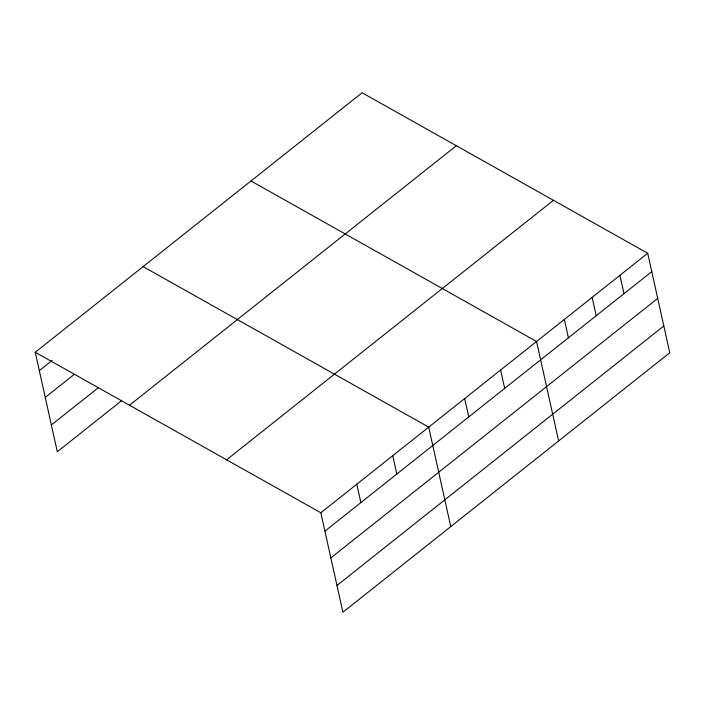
<?xml version="1.0" encoding="UTF-8"?>
<svg xmlns="http://www.w3.org/2000/svg" width="705" height="705" viewBox="0 0 705 705"><rect width="100%" height="100%" fill="white"/><g stroke="black" fill="none" stroke-linecap="round" stroke-linejoin="round"><path stroke-width="1.06" d="M35.25 352.262L362.097 92.76L647.701 253.262L669.75 352.738L342.903 612.24L320.845 512.764L35.25 352.262L57.299 451.738L121.507 400.766M39.321 370.618L52.161 360.422M45.252 397.391L74.36 374.276M51.368 424.965L98.453 387.591M129.5 405.225L456.346 145.732M226.605 459.792L553.451 200.299M320.845 512.764L647.701 253.262M324.917 531.121L651.764 271.619M330.856 557.884L657.703 298.391M336.964 585.467L663.819 325.974M250.971 180.991L536.567 341.493L558.624 440.969M143.106 266.622L428.711 427.124L450.759 526.6M619.915 275.32L623.987 293.677M592.129 297.378L596.201 315.734M564.352 319.435L568.424 337.792M500.612 370.037L504.683 388.393M464.665 398.581L468.728 416.937M392.755 455.668L396.827 474.033M356.8 484.212L360.872 502.577"/></g></svg>
